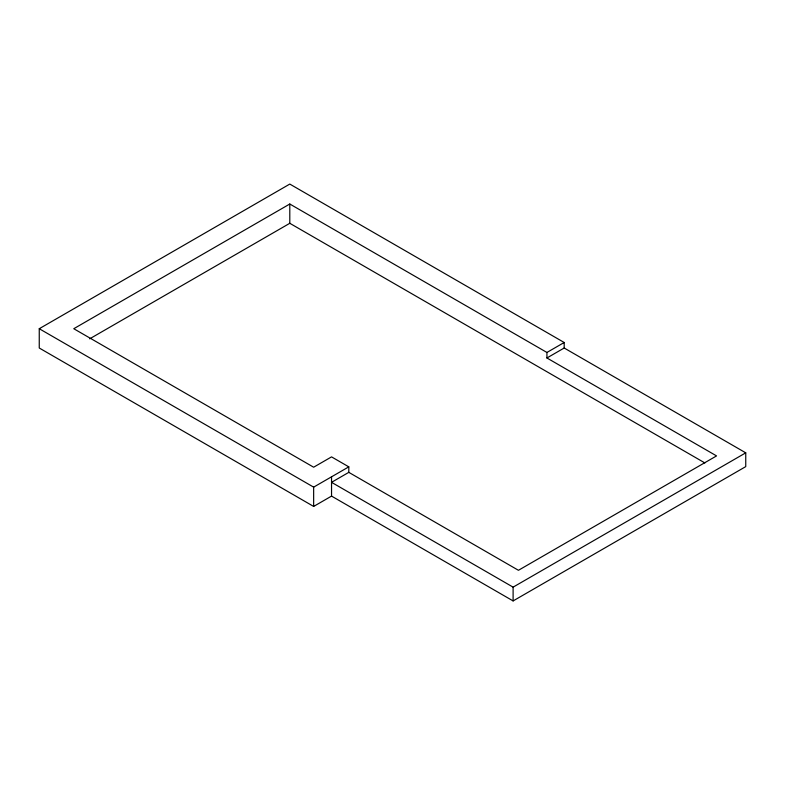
<?xml version="1.0" encoding="UTF-8"?>
<svg xmlns="http://www.w3.org/2000/svg" width="785" height="785" viewBox="0 0 785 785"><rect width="100%" height="100%" fill="white"/><g stroke="black" fill="none" stroke-linecap="round" stroke-linejoin="round"><path stroke-width="1.18" d="M39.25 328.719L289.793 184.073L564.189 342.495L564.189 348.01L745.75 452.837L745.75 466.614L513.105 600.927L331.545 496.1L313.647 506.433L39.25 348.01L39.25 328.719L313.647 487.142L348.805 466.849L348.805 472.354L518.443 570.293L716.558 455.908L546.929 357.98L546.929 352.465L289.793 204.012L73.77 328.719L313.647 467.212L331.545 456.88L348.805 466.849M89.657 338.835L289.793 223.293L704.881 462.944M546.929 352.465L564.189 342.495M348.805 472.354L331.545 482.324L513.105 587.151L745.75 452.837M546.929 357.98L564.189 348.01M513.105 587.151L513.105 600.927M331.545 476.809L331.545 496.1M313.647 487.142L313.647 506.433M289.793 204.012L289.793 223.293"/></g></svg>
